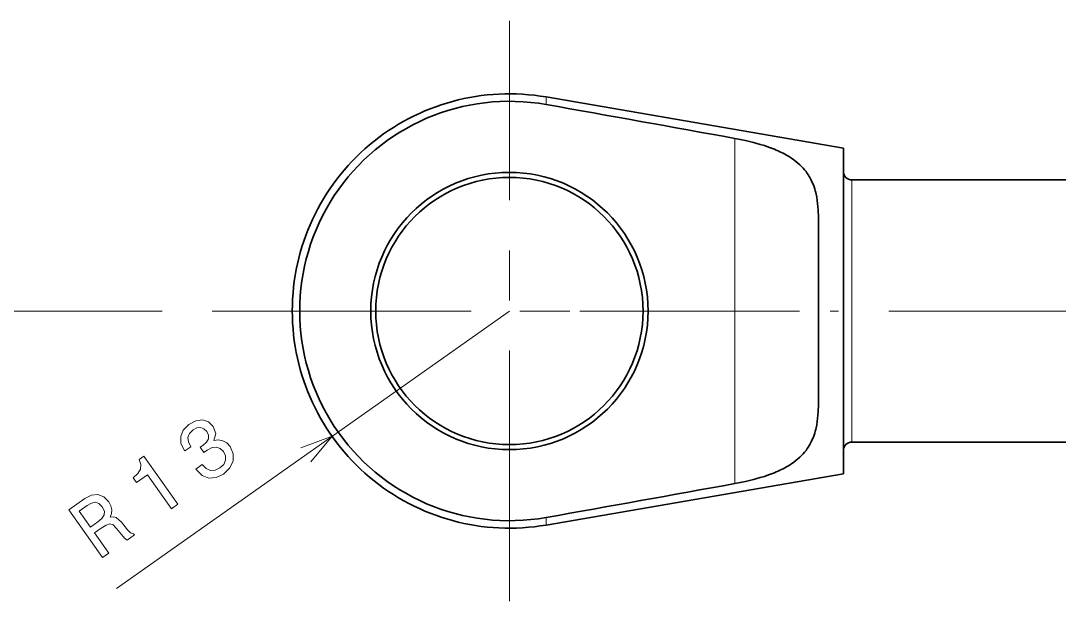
# Model space of a CAD drawing. Extents: x 0 to 297, y 0 to 210.
# Drawn here: x 100.4 to 162.6, y 74.8 to 109.6 of the extents above; entities that cross this region are included whole.
import ezdxf

# ---------------------------------------------------------------- set-up
doc = ezdxf.new("R2010")
doc.units = 0
doc.linetypes.add('AXES', pattern=[24, 15, -3, 3, -3])
doc.linetypes.add('DASHDOT', pattern=[18.5, 12, -3, 0.5, -3])

msp = doc.modelspace()

# ---------------------------------------------------------------- linework, layer by layer
at = {"color": 7, "linetype": 'AXES', "lineweight": 13}
for p, q in [((129.664047, 74.832382), (129.664047, 109.580612)), ((112.289932, 92.206497), (147.038162, 92.206497))]:
    msp.add_line(p, q, dxfattribs=at)
at = {"color": 7, "lineweight": 13, "ltscale": 0.011313}
for p, q in [((131.868317, 104.565727), (131.868317, 105.018257)), ((131.868317, 79.394737), (131.868317, 79.847267))]:
    msp.add_line(p, q, dxfattribs=at)
at = {"color": 7, "lineweight": 35, "ltscale": 0.45143}
for p, q in [((149.664047, 101.956497), (131.868317, 105.018257)), ((149.664047, 82.456497), (131.868317, 79.394737))]:
    msp.add_line(p, q, dxfattribs=at)
at = {"color": 7, "lineweight": 13}
for p, q in [((143.164047, 102.537514), (143.164047, 81.875481)), ((129.664047, 92.206497), (106.133095, 75.587257))]:
    msp.add_line(p, q, dxfattribs=at)
at = {"color": 7, "lineweight": 35, "ltscale": 0.36061}
msp.add_line((149.664047, 87.532097), (149.664047, 101.956497), dxfattribs=at)
at = {"color": 7, "lineweight": 13, "ltscale": 0.290337}
msp.add_line((150.164047, 88.443008), (150.164047, 100.056496), dxfattribs=at)
at = {"color": 7, "lineweight": 35}
for p, q in [((150.164047, 100.056496), (184.364044, 100.056496)), ((150.164047, 84.356499), (184.364044, 84.356499))]:
    msp.add_line(p, q, dxfattribs=at)
at = {"color": 7, "lineweight": 35, "ltscale": 0.136979}
msp.add_line((148.164047, 92.206497), (148.164047, 97.685638), dxfattribs=at)
at = {"color": 7, "linetype": 'DASHDOT', "lineweight": 13}
msp.add_line((96.872307, 92.206497), (201.626617, 92.206497), dxfattribs=at)
at = {"color": 7, "lineweight": 35, "ltscale": 0.119953}
msp.add_line((148.164047, 87.408371), (148.164047, 92.206497), dxfattribs=at)
at = {"color": 7, "lineweight": 13, "ltscale": 0.102163}
msp.add_line((150.164047, 84.356499), (150.164047, 88.443008), dxfattribs=at)
at = {"color": 7, "lineweight": 35, "ltscale": 0.017025}
msp.add_line((148.164047, 86.727364), (148.164047, 87.408371), dxfattribs=at)
at = {"color": 7, "lineweight": 35, "ltscale": 0.12689}
msp.add_line((149.664047, 82.456497), (149.664047, 87.532097), dxfattribs=at)
at = {"color": 7, "lineweight": 35}
for points in [[(143.164047, 102.537514), (143.483002, 102.476418), (143.799896, 102.408859), (144.113724, 102.334778), (144.269135, 102.29525), (144.423309, 102.254044), (144.677124, 102.181526), (144.926331, 102.10408), (145.170135, 102.021507), (145.407761, 101.933578), (145.526077, 101.886703), (145.642502, 101.838341), (145.752975, 101.790222), (145.861542, 101.740646), (146.055893, 101.645584), (146.150604, 101.595993), (146.243362, 101.54509), (146.333649, 101.493156), (146.42189, 101.439896), (146.559082, 101.351654), (146.690674, 101.259941), (146.816513, 101.164719), (146.936478, 101.065956), (147.050461, 100.963646), (147.150604, 100.86573), (147.245514, 100.764771), (147.33519, 100.660782), (147.419647, 100.55378), (147.498886, 100.44381), (147.572968, 100.330917), (147.61496, 100.261803), (147.655136, 100.191681), (147.693512, 100.12056), (147.730118, 100.04847), (147.798035, 99.901443), (147.859131, 99.750816), (147.90126, 99.633667), (147.939667, 99.514618), (147.974503, 99.393738), (147.998352, 99.30191), (148.020309, 99.209122), (148.058823, 99.02076), (148.0905, 98.828888), (148.115845, 98.633743), (148.1353, 98.435532), (148.149368, 98.234467), (148.155991, 98.09893), (148.160553, 97.962257), (148.164047, 97.685638)], [(143.164047, 81.875481), (143.483002, 81.936577), (143.799896, 82.004143), (144.113724, 82.078217), (144.269135, 82.117744), (144.423309, 82.158951), (144.677124, 82.231468), (144.926331, 82.308914), (145.170135, 82.391487), (145.407761, 82.479416), (145.526077, 82.526291), (145.642502, 82.574654), (145.752991, 82.62278), (145.861542, 82.672348), (146.055908, 82.76741), (146.150604, 82.817001), (146.243362, 82.867905), (146.333649, 82.919838), (146.42189, 82.973099), (146.559082, 83.06134), (146.690674, 83.153053), (146.816528, 83.248276), (146.936493, 83.347038), (147.050461, 83.449356), (147.150604, 83.547264), (147.245514, 83.648224), (147.335205, 83.75222), (147.419647, 83.859215), (147.498886, 83.969185), (147.572968, 84.082077), (147.614975, 84.151192), (147.655151, 84.221313), (147.693527, 84.292435), (147.730118, 84.364525), (147.79805, 84.511551), (147.859131, 84.662178), (147.90126, 84.779327), (147.939682, 84.898376), (147.974503, 85.019257), (147.998352, 85.111084), (148.020309, 85.203873), (148.058823, 85.392235), (148.0905, 85.584106), (148.115845, 85.779251), (148.1353, 85.977463), (148.149384, 86.178528), (148.155991, 86.314064), (148.160553, 86.450737), (148.164047, 86.727364)]]:
    msp.add_lwpolyline(points, dxfattribs=at)
at = {"color": 7, "lineweight": 13}
for points in [[(110.895256, 82.74514), (110.915619, 82.716309), (111.260834, 82.367393), (111.663925, 82.207542), (112.102592, 82.233345), (112.555756, 82.448433), (112.934708, 82.821045), (113.128006, 83.229233), (113.130318, 83.663063), (112.942619, 84.086174), (112.738014, 84.305946), (112.507736, 84.439667), (112.251785, 84.48735), (111.975502, 84.458923), (112.086151, 84.870483), (111.930687, 85.291664), (111.641968, 85.569336), (111.293175, 85.687279), (110.897171, 85.63604), (110.463882, 85.410286), (110.139687, 85.082527), (109.983467, 84.700523), (110.001747, 84.281242), (110.210533, 83.8545), (110.230904, 83.825661), (110.597527, 84.084602), (110.444283, 84.371513), (110.417549, 84.63665), (110.509102, 84.874191), (110.723053, 85.087044), (110.960533, 85.205376), (111.178169, 85.229424), (111.371841, 85.156281), (111.542747, 84.992973), (111.648232, 84.764938), (111.645378, 84.559174), (111.530548, 84.354591), (111.313202, 84.16404), (111.149635, 84.054688), (111.379478, 83.729256), (111.575508, 83.880058), (111.861221, 84.026276), (112.124657, 84.064156), (112.35347, 83.984962), (112.543037, 83.803963), (112.666473, 83.533035), (112.672112, 83.27153), (112.56118, 83.026474), (112.336075, 82.81192), (112.047462, 82.669823), (111.770691, 82.659569), (111.511574, 82.772926), (111.274239, 83.01281)], [(109.441795, 80.37262), (109.816658, 80.637375), (107.782982, 83.516838), (107.502861, 83.319), (107.606186, 83.015343), (107.577171, 82.741707), (107.420433, 82.482826), (107.13063, 82.228752), (107.337204, 81.936279), (108.004547, 82.4076)], [(105.300621, 77.44783), (105.683723, 77.718407), (104.831268, 78.925385), (105.22261, 79.201782), (105.519691, 79.393082), (105.741676, 79.463425), (105.936554, 79.397308), (106.149406, 79.183357), (106.431847, 78.827164), (106.62822, 78.60157), (106.779488, 78.49231), (107.212021, 78.797798), (107.156746, 78.876068), (106.98053, 78.924492), (106.796288, 79.115425), (106.441597, 79.556435), (106.130089, 79.848885), (105.959694, 79.889069), (105.756119, 79.862602), (105.84816, 80.081963), (105.861671, 80.307602), (105.807808, 80.541229), (105.678322, 80.777008), (105.376259, 81.082306), (105.028191, 81.225456), (104.645752, 81.189972), (104.23719, 80.981674), (103.281487, 80.306694)], [(104.37738, 80.555885), (104.646126, 80.708641), (104.878532, 80.755478), (105.091591, 80.68985), (105.288681, 80.489471), (105.416237, 80.221451), (105.406837, 79.998718), (105.269714, 79.790733), (105.024742, 79.586845), (104.583961, 79.275536), (103.911888, 80.227119)]]:
    msp.add_lwpolyline(points, close=True, dxfattribs=at)
msp.add_lwpolyline([(117.766068, 83.169563), (119.04541, 84.706856), (117.168816, 84.015198)], dxfattribs=at)
at = {"color": 7, "lineweight": 35}
for radius in [8.3, 8]:
    msp.add_circle((129.664047, 92.206497), radius, dxfattribs=at)
for centre, radius, start, end in [((129.664047, 92.206497), 13, 80.237825, 179.999995), ((129.664047, 92.206497), 12.554257, 79.887634, 280.112017), ((-657.28656, -4323.297852), 4497.637211, 79.74838, 79.894581), ((150.164047, 100.556496), 0.5, 179.999995, 269.999997), ((129.664047, 92.206497), 13, 179.999995, 279.762175), ((150.164047, 83.856499), 0.5, 90.000003, 180.000005), ((-657.28656, 4507.710938), 4497.637208, 280.105419, 280.25162)]:
    msp.add_arc(centre, radius, start, end, dxfattribs=at)

doc.saveas('drawing.dxf')
